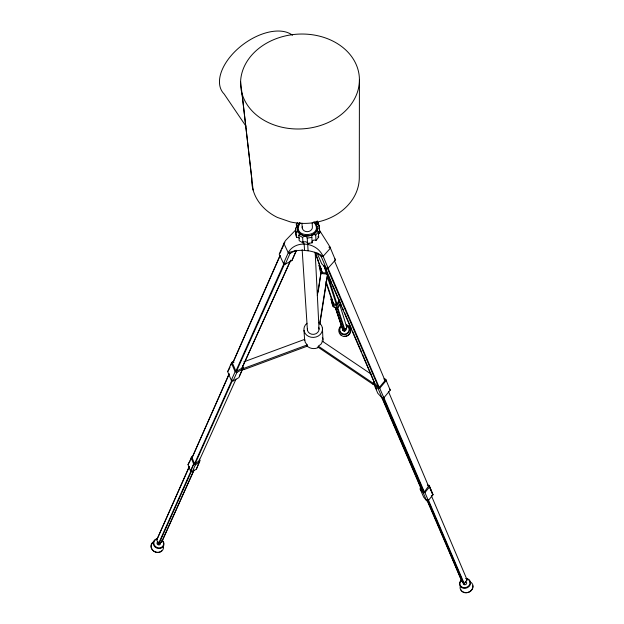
<?xml version="1.0" encoding="UTF-8"?>
<svg xmlns="http://www.w3.org/2000/svg" width="624" height="624" viewBox="0 0 624 624"><rect width="100%" height="100%" fill="white"/><g stroke="black" fill="none" stroke-linecap="round" stroke-linejoin="round"><path stroke-width="0.94" d="M359.424 79.794A59.491 47.408 -4.3 0 1 270.379 123.474A59.491 47.408 -4.3 0 1 270.176 41.278A59.491 47.408 -4.3 0 1 359.424 79.794L359.291 177.481A53.836 44.608 -4 0 1 290.41 221.933L277.384 217.433A53.836 44.608 -4 0 1 251.737 178.472L240.599 81.416M318.084 233.891A2.402 2.036 -3.2 0 1 319.511 233.36L319.277 226.551L317.195 220.958L318.17 224.195M319.511 233.36L319.519 232.034M307.304 346.148L307.226 344.924L305.261 342.397L304.684 339.37M297.398 222.706L296.33 224.242A2.41 2.036 -4.6 0 1 295.456 228.127L296.587 237.471A2.402 2.036 -4.5 0 1 299.372 238.181M317.78 346.96L373.113 384.4L373.136 383.222L374.33 381.802M467.025 579.696L464.342 583.822L461.799 581.123L446.074 543.832M428.516 486.151L424.367 491.969L423.821 492.016L421.06 488.639L421.091 487.968M389.711 388.822L390.226 390.179L383.846 397.816L382.184 398.018L377.801 393.292L373.667 383.744L373.737 382.512M384.868 380.156L385.039 380.593L379.252 387.481L378.643 387.559L374.72 383.339L362.466 354.182M427.331 485.137L429.133 485.371L433.001 494.707L428.353 500.549L426.613 500.744L423.61 497.047L420.178 489.107L420.334 487.57M319.753 323.131L327.467 274.17L320.869 273.476L317.335 295.542M319.816 324.379L327.514 275.48M318.17 292.032L320.869 273.476M470.371 581.958L470.254 582.473L470.371 581.958A6.607 5.702 -20.1 0 1 472.423 589.017A6.607 5.702 -20.1 0 1 464.771 592.706A6.607 5.702 -20.1 0 1 460.099 586.911M190.889 459.085L192.052 456.448L188.019 464.63L190.616 471.237L192.247 471.838L196.396 469.092L199.922 460.621L199.274 458.991M196.396 469.092L199.922 460.621M339.791 329.191L339.784 328.996A4.664 4.594 -17.6 0 1 341.531 325.915M189.353 466.307L156.796 539.838L158.356 544.027L161.632 542.147L194.025 469.95M228.977 374.166L192.091 457.681L194.516 463.796L195.031 463.967L199.048 460.808M284.895 242.346L283.928 243.43L279.201 254.194L283.491 263.468L285.269 264.124L291.892 260.614L296.377 250.318M322.538 341.344L321.032 344.144L318.349 346.156L318.412 347.381L317.296 347.95A9.165 8.081 -3.4 0 1 308.201 346.944L306.524 345.454M234.062 362.162L232.307 361.99L231.403 363.043L227.635 371.615L231.301 380.289L233.072 380.929L238.898 377.59L243.204 367.669L239.335 376.202M280.067 255.388L232.549 363.301L235.88 371.124L236.465 371.335L241.917 368.23L290.69 260.138M317.109 228.665C315.346 238.142 299.286 238.54 297.539 228.868M297.601 227.019L299.614 223.018M228.914 369.712L230.045 367.138M230.794 365.422L232.307 361.99M280.16 253.11L281.252 250.63M281.986 248.968L283.436 245.653M233.267 362.029L280.028 255.887M190.117 460.847L188.019 464.63M229.304 373.799L192.091 457.681M189.267 466.846L156.796 539.838M190.515 470.972L193.635 463.983M190.616 471.237L193.736 464.248L191.108 457.61M231.301 380.289L235.115 371.756L231.403 363.043M283.491 263.468L288.28 252.751L283.865 243.446A18.127 9.009 -28.2 0 1 285.956 240.076L296.01 229.64M158.356 544.027L191.108 470.761M235.88 371.124L284.326 262.821M194.516 463.796L231.715 380.64M158.816 544.175L191.217 471.806M236.465 371.335L284.567 263.952M195.031 463.967L232.674 379.946M285.269 264.124L290.074 253.414L295.916 250.349M192.247 471.838L195.382 464.849L199.555 462.095M233.072 380.929L236.902 372.403L242.767 369.065M161.632 542.147L193.838 470.59M198.853 461.448L235.981 379.142M241.917 368.23L290.48 260.824M291.892 260.614L296.377 250.731M317.32 224.188L318.107 222.565M326.009 282.61L333.099 303.646L336.359 304.418L337.022 304.067L339.284 299.746M340.587 303.03L338.543 306.93L337.022 307.663L334.339 307.375L333.029 306.337L330.962 298.857L332.225 303.974L333.544 305.019L336.25 305.308L337.787 304.574L339.854 300.635M335.221 307.476L342.849 330.361L344.565 330.923L346.874 327.514L339.651 304.34M319.27 227.877A2.418 2.044 -3.2 0 0 318.427 231.777L318.669 237.245L315.978 240.505A2.41 2.044 -3.5 0 0 312.14 242.814L307.546 243.547A2.41 2.044 -4 0 0 302.975 242.908L299.192 240.677L298.826 235.232A2.418 2.044 -4.5 0 0 296.197 232.011M318.427 231.777L315.713 235.061A2.426 2.051 -3.5 0 0 311.852 237.377L307.226 238.118A2.426 2.051 -4 0 0 302.624 237.471L298.826 235.232M300.238 222.799C289.747 239.842 326.43 237.284 313.693 221.949M299.59 222.69C287.945 241.777 328.458 238.953 314.309 221.762M420.178 489.107L423.197 492.804L424.936 492.609L429.632 486.736L429.133 485.371M373.667 383.744L378.066 388.471L379.743 388.261L386.186 380.593L385.671 379.228L383.854 379.002M373.113 384.4L374.306 382.988M227.635 371.615L228.532 370.57M342.225 326.633L342.849 330.361M316.976 252.798L321.703 263.718L326.321 268.398L328.146 268.117L335.377 260.005L334.916 258.773M317.936 253.289L321.251 256.636L323.084 256.347L330.4 248.188L329.932 246.956L335.377 260.005M308.997 243.056L307.718 244.468L308.084 250.77M467.735 579.236L467.914 579.314A5.132 4.423 -20.2 0 1 468.764 585.819A5.132 4.423 -20.2 0 1 461.315 586.638A5.132 4.423 -20.2 0 1 461.776 579.985M314.894 252.174L322.257 272.61L326.321 273.039L327.046 272.633L325.26 267.088M326.524 274.069L327.826 273.343M327.491 277.04L328.778 276.323M157.1 539.019A4.984 4.415 23.6 0 0 154.097 544.51A4.984 4.415 23.6 0 0 160.345 547.763L161.491 547.326A4.984 4.415 23.6 0 0 161.905 540.244M243.04 368.066L243.734 369.673L307.242 346.172M243.851 361.842L304.621 339.394M243.734 369.673L243.547 368.48L307.156 344.947M235.115 371.756L236.902 372.403M193.736 464.248L195.382 464.849M288.28 252.751L290.074 253.414M466.76 578.854L467.914 579.314M321.914 340.922L371.693 374.486M318.521 346.273L373.136 383.222M319.792 267.439L319.012 265.145L320.518 272.431L321.805 273.577M315.229 222.846L317.148 226.808M245.926 126.134L224.125 93.982A45.318 26.224 -36.6 0 1 239.125 47.666A45.318 26.224 -36.6 0 1 292.469 35.24M318.412 224.999L319.309 226.582L318.49 224A2.41 2.028 -3.4 0 1 315.26 222.035M319.114 229.687L328.427 244.413A18.127 7.106 44.5 0 1 330.447 248.219A34.827 29.367 -1.5 0 1 328.856 247.135M346.663 327.116L346.874 327.514M302.936 241.543L304.153 244.101L304.551 250.403M321.251 256.636L326.321 268.398M378.066 388.471L382.184 398.018M381.28 396.357L421.06 488.639M324.457 266.113L331.75 283.015M332.514 284.794L341.734 306.142M342.498 307.928L343.652 310.596M344.425 312.374L351.718 329.277M352.482 331.055L361.702 352.404M324.004 265.925L374.72 383.339M375.609 386.849L376.74 389.454M424.936 492.609L428.353 500.549M383.612 397.059L424.367 491.969M427.822 499.933L463.85 583.853M323.154 256.363A35.435 30.537 -4.2 0 0 309.356 250.949L303.264 250.318A35.435 30.537 -4.2 0 0 288.21 252.751A18.197 9.173 -23 0 1 290.402 249.553C298.623 240.739 314.324 243.149 320.986 252.704A18.182 7.488 39.8 0 1 323.154 256.363L328.146 268.117M379.743 388.261L383.846 397.816M328.021 268.226L379.252 387.481M383.409 398.018L423.821 492.016M427.245 500.05L445.302 542.045M327.366 268.328L378.643 387.559M426.824 499.824L461.799 581.123M382.481 398.33L415.358 474.653M416.122 476.424L417.269 479.092M418.033 480.862L420.709 487.079M423.197 492.804L426.613 500.744M242.51 366.062L243.547 368.48M428.353 499.894L464.342 583.822M388.378 391.349L428.68 486.572M431.317 495.542L467.197 580.094M385.671 379.228L390.226 390.179M334.347 260.497L385.039 380.593M429.632 486.736L433.001 494.707M429.445 486.97L432.814 494.941M320.518 272.431L321.032 273.92M332.225 303.974L333.029 306.337M315.541 252.751L322.257 272.61M333.544 305.019L334.339 307.375M326.001 281.299L333.653 304.13M335.478 307.039L343.356 330.79M335.681 308.17L341.632 326.079M336.25 305.308L344.565 330.923M323.926 265.652L326.321 273.039M327.467 277.048L336.359 304.418M337.475 306.836L345.166 330.619M327.904 275.746L337.022 304.067M337.787 304.574L338.543 306.93M296.587 237.471L295.823 234.92L295.456 228.127M317.132 224.297L316.657 221.645M331.937 298.958L333.099 303.646M320.775 267.836L321.649 272.064M320.057 268.203L320.424 270.005M242.065 93.701L253.11 190.039M303.974 330.353L304.668 340.361M296.33 224.242L296.587 227.9M302.156 249.616L307.445 330.58M302.624 237.471L302.975 242.908M301.938 223.111L302.242 227.971M307.226 238.118L307.546 243.547M312.187 222.846L312.39 226.738A5.109 4.313 -3.9 0 1 307.265 231.683A5.109 4.313 -3.9 0 1 302.258 226.847M311.852 237.377L312.14 242.814M315.206 252.884L319.036 329.168M315.713 235.061L315.978 240.505M315.884 221.723L315.97 223.564M322.429 328.107L322.943 339.378M319.862 231.052L319.94 232.877M339.784 328.996L339.799 330.197A4.664 4.594 -17.6 0 0 344.261 334.105A4.664 4.594 -17.6 0 0 348.98 330.408A4.664 4.594 -17.6 0 0 346.148 325.221M465.418 581.763A1.786 1.537 -20.2 0 1 465.098 582.083M463.359 582.481A1.786 1.537 -20.2 0 1 462.251 581.357M465.98 581.841A1.786 1.537 -20.2 0 1 466.448 583.869A1.786 1.537 -20.2 0 1 464.17 584.665A1.786 1.537 -20.2 0 1 463.304 582.777M465.621 578.471A5.639 4.859 -20.2 0 1 470.231 584.75A5.639 4.859 -20.2 0 1 461.776 587.699A5.639 4.859 -20.2 0 1 461.557 579.891M472.711 585.819A6.224 5.374 -20.1 0 1 472.758 587.239M472.384 588.658A6.224 5.374 -20.1 0 1 463.047 591.911M461.885 591.022A6.224 5.374 -20.1 0 1 461.05 589.875M345.813 328.622A1.63 1.599 -17.7 0 1 344.846 330.338M344.432 330.455A1.63 1.599 -17.7 0 1 342.592 328.692M345.688 328.505A1.622 1.599 -17.6 0 1 345.618 330.564A1.622 1.599 -17.6 0 1 343.559 330.876A1.622 1.599 -17.6 0 1 342.911 328.926M346.991 325.073A6.006 5.912 -17.6 0 1 349.861 333.661A6.006 5.912 -17.6 0 1 340.766 335.041A6.006 5.912 -17.6 0 1 341.063 325.97M346.336 324.862A5.125 5.047 -17.6 0 1 348.785 332.194A5.125 5.047 -17.6 0 1 341.024 333.372A5.125 5.047 -17.6 0 1 341.273 325.627M350.376 329.807A5.655 5.569 -17.5 0 1 350.392 331.258M350.033 332.678A5.655 5.569 -17.5 0 1 344.113 336.196M341.398 335.143A5.655 5.569 -17.5 0 1 340.345 334.129M339.55 328.622A5.655 5.569 -17.5 0 1 340.267 327.35M349.222 327.163A5.655 5.569 -17.5 0 1 349.978 328.411M318.669 237.245A2.402 2.036 -3.2 0 1 317.842 236.714M322.343 337.342A9.165 8.081 -3.4 0 1 322.936 341.484M318.911 322.733A9.305 8.167 -3.4 0 1 320.19 334.55A9.305 8.167 -3.4 0 1 306.665 335.15A9.305 8.167 -3.4 0 1 306.992 323.263M318.614 327.233A5.85 5.132 -3.4 0 1 313.919 334.331A5.85 5.132 -3.4 0 1 307.414 328.598M316.891 223.454A34.827 29.367 -1.5 0 1 317.062 221.738M161.265 541.874A1.739 1.537 23.6 0 1 160.157 542.974M158.176 542.217A1.739 1.537 23.6 0 1 157.88 541.429M160.329 542.997A1.732 1.537 23.6 0 1 159.557 544.814A1.732 1.537 23.6 0 1 157.404 544.268A1.732 1.537 23.6 0 1 157.427 542.264M161.678 550.774A6.045 5.359 23.6 0 1 160.524 551.639L159.143 552.17A6.045 5.359 23.6 0 1 153.293 550.688A6.045 5.359 23.6 0 1 151.328 545.368M151.819 544.058A6.045 5.359 23.6 0 1 152.669 542.935M163.535 546.733A6.419 5.694 23.6 0 1 158.816 552.419A6.419 5.694 23.6 0 1 151.499 548.597A6.419 5.694 23.6 0 1 153.699 541.601M162.131 540.127A5.476 4.852 23.6 0 1 162.045 547.685A5.476 4.852 23.6 0 1 153.941 545.626A5.476 4.852 23.6 0 1 156.85 538.785"/></g></svg>
